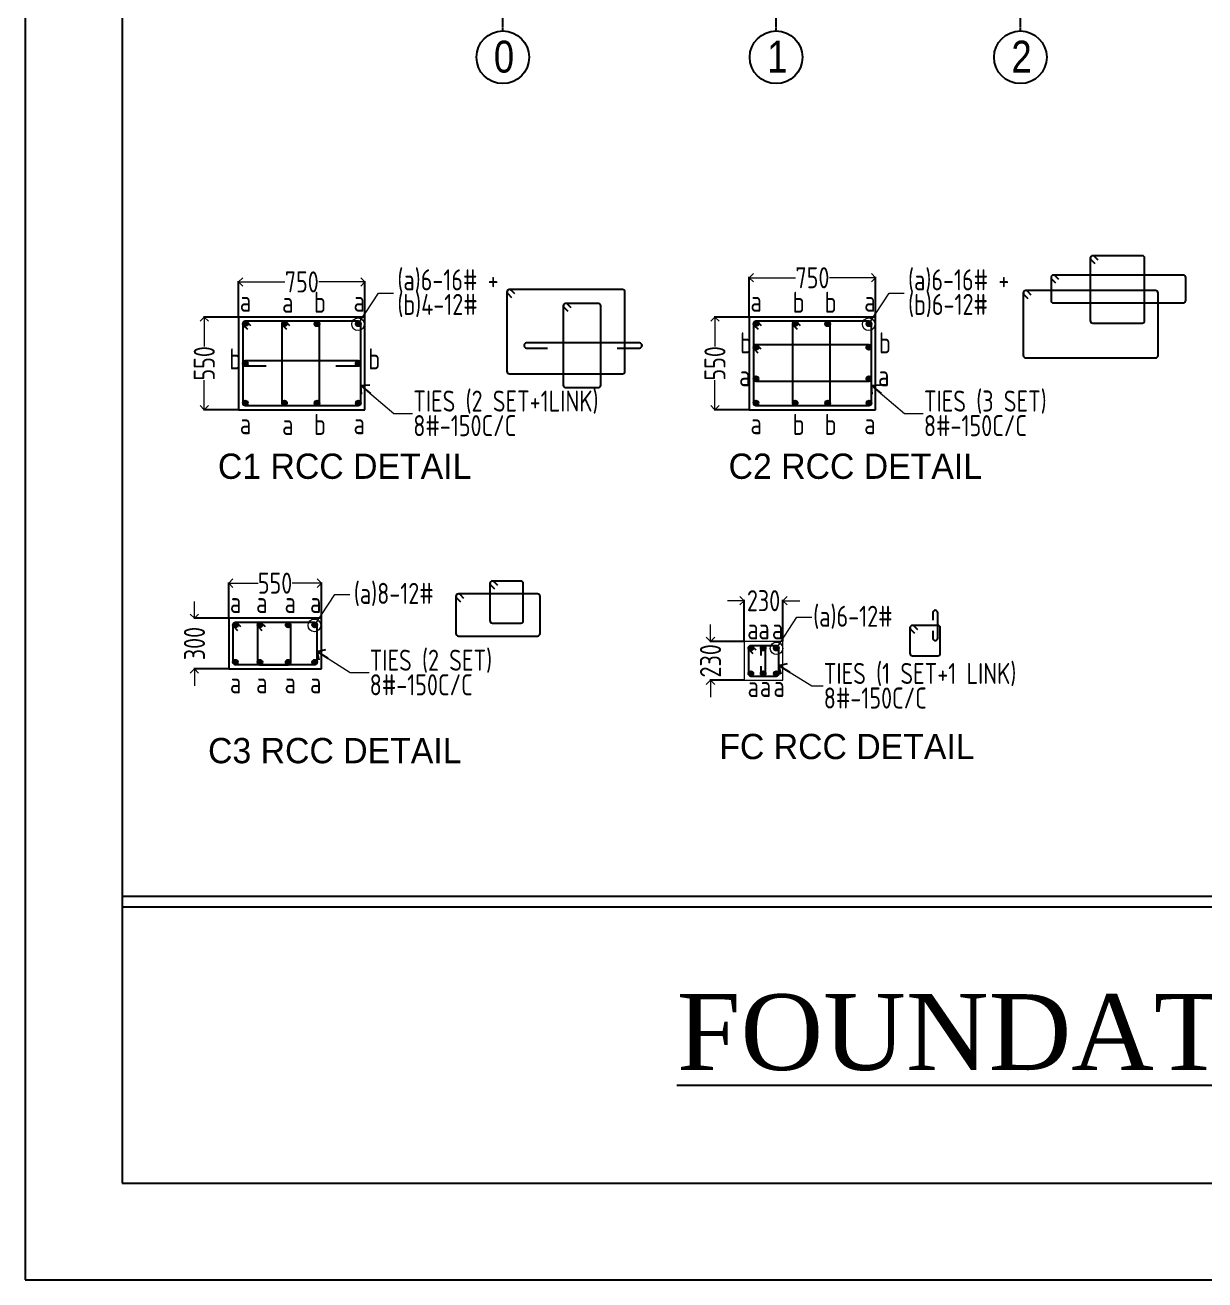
# Model space of a CAD drawing. Header units: millimetres. Extents: x 3470347 to 5996549, y -3470518 to 17149644.
# Drawn here: x 4569322 to 4597337, y 6766516 to 6796312 of the extents above; entities that cross this region are included whole.
import ezdxf

# ---------------------------------------------------------------- set-up
doc = ezdxf.new("R2010")
doc.units = ezdxf.units.MM
doc.header["$MEASUREMENT"] = 0
doc.header["$PDMODE"] = 35
doc.header["$PDSIZE"] = -5
doc.linetypes.add('CENTER', pattern=[50.8, 31.75, -6.35, 6.35, -6.35])
doc.layers.get('0').update_dxf_attribs({"linetype": 'CONTINUOUS', "lineweight": 25})
doc.layers.get('DEFPOINTS').update_dxf_attribs({"linetype": 'CONTINUOUS', "lineweight": 25})
for name, color, linetype, lineweight in [('PV_TEXT_ROMANS', 7, 'CONTINUOUS', 0), ('rDIMension', 1, 'CONTINUOUS', 18), ('rRCC 2', 40, 'CONTINUOUS', 15), ('rREINF 1', 1, 'CONTINUOUS', 25), ('rREINF 2', 4, 'CONTINUOUS', 25), ('SHEET', 7, 'CONTINUOUS', 15)]:
    doc.layers.add(name, color=color, linetype=linetype, lineweight=lineweight)
doc.layers.add('SnT-CENTER2', color=8, linetype='CENTER')
doc.styles.add('Arial', font='arial.ttf', dxfattribs={"height": 0.2})
doc.styles.add('DIM', font='geniso.shx', dxfattribs={"width": 0.85})
doc.styles.add('J.P', font='ARIALN.TTF')
doc.styles.get("Standard").update_dxf_attribs({"font": ''})
doc.styles.get('Standard').set_extended_font_data('AR CENA')
doc.dimstyles.new('ST-150', dxfattribs={"dimscale": 75, "dimtxt": 3, "dimasz": 2, "dimexe": 0.18, "dimexo": 0.0625, "dimgap": 0.2, "dimtad": 0, "dimdec": 0, "dimlfac": 2, "dimzin": 0, "dimdsep": 46, "dimtxsty": 'DIM', "dimblk": 'OPEN90', "dimcen": 0.09, "dimclrd": 256, "dimclrt": 7, "dimadec": 0, "dimazin": 0, "dimtfac": 1, "dimtdec": 0, "dimtofl": 0, "dimtmove": 0, "dimatfit": 3, "dimldrblk": 'OPEN90', "dimfxl": 1, "dimtolj": 1, "dimtzin": 0, "dimlwd": -1, "dimarcsym": 0})
doc.dimstyles.new('ST-25', dxfattribs={"dimscale": 100, "dimtxt": 2.5, "dimasz": 2, "dimexe": 0.18, "dimexo": 0.0625, "dimgap": 0.2, "dimtad": 0, "dimdec": 0, "dimlfac": 0.25, "dimzin": 0, "dimdsep": 46, "dimtxsty": 'DIM', "dimblk": 'OPEN90', "dimcen": 0.09, "dimclrd": 256, "dimclrt": 7, "dimadec": 0, "dimazin": 0, "dimtfac": 1, "dimtdec": 0, "dimtofl": 0, "dimtmove": 0, "dimatfit": 3, "dimldrblk": 'OPEN90', "dimfxl": 1, "dimtolj": 1, "dimtzin": 0, "dimlwd": -1, "dimarcsym": 0})

# ---------------------------------------------------------------- blocks, each defined once
blk = doc.blocks.new('_Open90')
at = {"color": 0, "linetype": 'ByBlock', "lineweight": -2}
for p, q in [((0, 0), (-1, 0)), ((-0.5, 0.5), (0, 0)), ((0, 0), (-0.5, -0.5))]:
    blk.add_line(p, q, dxfattribs=at)
blk = doc.blocks.new('*D1238')
at = {"layer": 'DEFPOINTS', "color": 0}
for p in [(4574391, 6790213), (4574391, 6789379), (4577391, 6789379)]:
    blk.add_point(p, dxfattribs=at)
at = {"layer": 'rDIMension', "color": 0, "lineweight": -2}
for p, q in [((4574391, 6789385), (4574391, 6790231)), ((4577391, 6789385), (4577391, 6790231))]:
    blk.add_line(p, q, dxfattribs=at)
at = {"layer": 'rDIMension'}
for p, q in [((4574591, 6790213), (4575488, 6790213)), ((4577191, 6790213), (4576294, 6790213))]:
    blk.add_line(p, q, dxfattribs=at)
at = {"layer": 'rDIMension', "xscale": 200, "yscale": 200, "zscale": 200, "rotation": 180}
blk.add_blockref('_Open90', (4574391, 6790213), dxfattribs=at)
at = {"layer": 'rDIMension', "xscale": 200, "yscale": 200, "zscale": 200}
blk.add_blockref('_Open90', (4577391, 6790213), dxfattribs=at)
at = {"layer": 'rDIMension', "color": 7, "insert": (4575891, 6790213), "char_height": 500, "attachment_point": 5, "style": 'DIM'}
blk.add_mtext('\\A1;750', dxfattribs=at)
blk = doc.blocks.new('*D1239')
at = {"layer": 'DEFPOINTS', "color": 0}
for p in [(4574391, 6789379), (4573577, 6787179), (4574391, 6787179)]:
    blk.add_point(p, dxfattribs=at)
at = {"layer": 'rDIMension', "color": 0, "lineweight": -2}
for p, q in [((4574385, 6789379), (4573559, 6789379)), ((4574385, 6787179), (4573559, 6787179))]:
    blk.add_line(p, q, dxfattribs=at)
at = {"layer": 'rDIMension'}
for p, q in [((4573577, 6789179), (4573577, 6788682)), ((4573577, 6787379), (4573577, 6787877))]:
    blk.add_line(p, q, dxfattribs=at)
at = {"layer": 'rDIMension', "xscale": 200, "yscale": 200, "zscale": 200}
for p, rotation in [((4573577, 6789379), 90), ((4573577, 6787179), 270)]:
    blk.add_blockref('_Open90', p, dxfattribs=dict(at, rotation=rotation))
at = {"layer": 'rDIMension', "color": 7, "insert": (4573577, 6788279), "char_height": 500, "attachment_point": 5, "rotation": 90, "style": 'DIM'}
blk.add_mtext('\\A1;550', dxfattribs=at)
blk = doc.blocks.new('*D1240')
at = {"layer": 'DEFPOINTS', "color": 0}
for p in [(4586397, 6782644), (4586397, 6781676), (4587317, 6781676)]:
    blk.add_point(p, dxfattribs=at)
at = {"layer": 'rDIMension'}
for p, q in [((4586197, 6782644), (4585997, 6782644)), ((4587517, 6782644), (4587717, 6782644))]:
    blk.add_line(p, q, dxfattribs=at)
at = {"layer": 'rDIMension', "color": 0, "lineweight": -2}
for p, q in [((4586397, 6781682), (4586397, 6782662)), ((4587317, 6781682), (4587317, 6782662))]:
    blk.add_line(p, q, dxfattribs=at)
at = {"layer": 'rDIMension', "xscale": 200, "yscale": 200, "zscale": 200}
blk.add_blockref('_Open90', (4586397, 6782644), dxfattribs=at)
at = {"layer": 'rDIMension', "xscale": 200, "yscale": 200, "zscale": 200, "rotation": 180}
blk.add_blockref('_Open90', (4587317, 6782644), dxfattribs=at)
at = {"layer": 'rDIMension', "color": 7, "insert": (4586857, 6782644), "char_height": 500, "attachment_point": 5, "style": 'DIM'}
blk.add_mtext('\\A1;230', dxfattribs=at)
blk = doc.blocks.new('*D1241')
at = {"layer": 'DEFPOINTS', "color": 0}
for p in [(4586397, 6781676), (4585597, 6780756), (4586397, 6780756)]:
    blk.add_point(p, dxfattribs=at)
at = {"layer": 'rDIMension'}
for p, q in [((4585597, 6781876), (4585597, 6782076)), ((4585597, 6780556), (4585597, 6780356))]:
    blk.add_line(p, q, dxfattribs=at)
at = {"layer": 'rDIMension', "color": 0, "lineweight": -2}
for p, q in [((4586391, 6781676), (4585579, 6781676)), ((4586391, 6780756), (4585579, 6780756))]:
    blk.add_line(p, q, dxfattribs=at)
at = {"layer": 'rDIMension', "xscale": 200, "yscale": 200, "zscale": 200}
for p, rotation in [((4585597, 6781676), 270), ((4585597, 6780756), 90)]:
    blk.add_blockref('_Open90', p, dxfattribs=dict(at, rotation=rotation))
at = {"layer": 'rDIMension', "color": 7, "insert": (4585597, 6781216), "char_height": 500, "attachment_point": 5, "rotation": 90, "style": 'DIM'}
blk.add_mtext('\\A1;230', dxfattribs=at)
blk = doc.blocks.new('*D1242')
at = {"layer": 'DEFPOINTS', "color": 0}
for p in [(4586517, 6790313), (4586517, 6789379), (4589517, 6789379)]:
    blk.add_point(p, dxfattribs=at)
at = {"layer": 'rDIMension', "color": 0, "lineweight": -2}
for p, q in [((4586517, 6789385), (4586517, 6790331)), ((4589517, 6789385), (4589517, 6790331))]:
    blk.add_line(p, q, dxfattribs=at)
at = {"layer": 'rDIMension'}
for p, q in [((4586717, 6790313), (4587615, 6790313)), ((4589317, 6790313), (4588420, 6790313))]:
    blk.add_line(p, q, dxfattribs=at)
at = {"layer": 'rDIMension', "xscale": 200, "yscale": 200, "zscale": 200, "rotation": 180}
blk.add_blockref('_Open90', (4586517, 6790313), dxfattribs=at)
at = {"layer": 'rDIMension', "xscale": 200, "yscale": 200, "zscale": 200}
blk.add_blockref('_Open90', (4589517, 6790313), dxfattribs=at)
at = {"layer": 'rDIMension', "color": 7, "insert": (4588017, 6790313), "char_height": 500, "attachment_point": 5, "style": 'DIM'}
blk.add_mtext('\\A1;750', dxfattribs=at)
blk = doc.blocks.new('*D1243')
at = {"layer": 'DEFPOINTS', "color": 0}
for p in [(4586517, 6789379), (4585703, 6787179), (4586517, 6787179)]:
    blk.add_point(p, dxfattribs=at)
at = {"layer": 'rDIMension', "color": 0, "lineweight": -2}
for p, q in [((4586511, 6789379), (4585685, 6789379)), ((4586511, 6787179), (4585685, 6787179))]:
    blk.add_line(p, q, dxfattribs=at)
at = {"layer": 'rDIMension'}
for p, q in [((4585703, 6789179), (4585703, 6788682)), ((4585703, 6787379), (4585703, 6787877))]:
    blk.add_line(p, q, dxfattribs=at)
at = {"layer": 'rDIMension', "xscale": 200, "yscale": 200, "zscale": 200}
for p, rotation in [((4585703, 6789379), 90), ((4585703, 6787179), 270)]:
    blk.add_blockref('_Open90', p, dxfattribs=dict(at, rotation=rotation))
at = {"layer": 'rDIMension', "color": 7, "insert": (4585703, 6788279), "char_height": 500, "attachment_point": 5, "rotation": 90, "style": 'DIM'}
blk.add_mtext('\\A1;550', dxfattribs=at)
blk = doc.blocks.new('*D1244')
at = {"layer": 'DEFPOINTS', "color": 0}
for p in [(4574157, 6783060), (4574157, 6782226), (4576357, 6782226)]:
    blk.add_point(p, dxfattribs=at)
at = {"layer": 'rDIMension', "color": 0, "lineweight": -2}
for p, q in [((4574157, 6782232), (4574157, 6783078)), ((4576357, 6782232), (4576357, 6783078))]:
    blk.add_line(p, q, dxfattribs=at)
at = {"layer": 'rDIMension'}
for p, q in [((4574357, 6783060), (4574854, 6783060)), ((4576157, 6783060), (4575660, 6783060))]:
    blk.add_line(p, q, dxfattribs=at)
at = {"layer": 'rDIMension', "xscale": 200, "yscale": 200, "zscale": 200, "rotation": 180}
blk.add_blockref('_Open90', (4574157, 6783060), dxfattribs=at)
at = {"layer": 'rDIMension', "xscale": 200, "yscale": 200, "zscale": 200}
blk.add_blockref('_Open90', (4576357, 6783060), dxfattribs=at)
at = {"layer": 'rDIMension', "color": 7, "insert": (4575257, 6783060), "char_height": 500, "attachment_point": 5, "style": 'DIM'}
blk.add_mtext('\\A1;550', dxfattribs=at)
blk = doc.blocks.new('*D1245')
at = {"layer": 'DEFPOINTS', "color": 0}
for p in [(4574157, 6782226), (4573343, 6781026), (4574157, 6781026)]:
    blk.add_point(p, dxfattribs=at)
at = {"layer": 'rDIMension'}
for p, q in [((4573343, 6782426), (4573343, 6782626)), ((4573343, 6780826), (4573343, 6780626))]:
    blk.add_line(p, q, dxfattribs=at)
at = {"layer": 'rDIMension', "color": 0, "lineweight": -2}
for p, q in [((4574151, 6782226), (4573325, 6782226)), ((4574151, 6781026), (4573325, 6781026))]:
    blk.add_line(p, q, dxfattribs=at)
at = {"layer": 'rDIMension', "xscale": 200, "yscale": 200, "zscale": 200}
for p, rotation in [((4573343, 6782226), 270), ((4573343, 6781026), 90)]:
    blk.add_blockref('_Open90', p, dxfattribs=dict(at, rotation=rotation))
at = {"layer": 'rDIMension', "color": 7, "insert": (4573343, 6781626), "char_height": 500, "attachment_point": 5, "rotation": 90, "style": 'DIM'}
blk.add_mtext('\\A1;300', dxfattribs=at)

msp = doc.modelspace()

# ---------------------------------------------------------------- hatches: boundary and pattern name
at = {"layer": 'rREINF 2'}
h = msp.add_hatch(color=256, dxfattribs=at)
h.dxf.hatch_style = 1
h.paths.add_polyline_path([(4574608.02, 6789220.41, 1), (4574492.7, 6789220.41, 1)])
h = msp.add_hatch(color=256, dxfattribs=at)
h.dxf.hatch_style = 1
h.paths.add_polyline_path([(4575540.19, 6789220.17, 1), (4575424.87, 6789220.17, 1)])
h = msp.add_hatch(color=256, dxfattribs=at)
h.dxf.hatch_style = 1
h.paths.add_polyline_path([(4576311.52, 6789219.46, 1), (4576196.2, 6789219.46, 1)])
h = msp.add_hatch(color=256, dxfattribs=at)
h.dxf.hatch_style = 1
h.paths.add_polyline_path([(4577291.15, 6789219.22, 1), (4577175.83, 6789219.22, 1)])
h = msp.add_hatch(color=256, dxfattribs=at)
h.dxf.hatch_style = 1
h.paths.add_polyline_path([(4586734.04, 6789220.41, 1), (4586618.71, 6789220.41, 1)])
h = msp.add_hatch(color=256, dxfattribs=at)
h.dxf.hatch_style = 1
h.paths.add_polyline_path([(4587666.2, 6789220.17, 1), (4587550.88, 6789220.17, 1)])
h = msp.add_hatch(color=256, dxfattribs=at)
h.dxf.hatch_style = 1
h.paths.add_polyline_path([(4588437.54, 6789219.46, 1), (4588322.22, 6789219.46, 1)])
h = msp.add_hatch(color=256, dxfattribs=at)
h.dxf.hatch_style = 1
h.paths.add_polyline_path([(4589417.17, 6789219.22, 1), (4589301.85, 6789219.22, 1)])
h = msp.add_hatch(color=256, dxfattribs=at)
h.dxf.hatch_style = 1
h.paths.add_polyline_path([(4586734.04, 6788658.48, 1), (4586618.71, 6788658.48, 1)])
h = msp.add_hatch(color=256, dxfattribs=at)
h.dxf.hatch_style = 1
h.paths.add_polyline_path([(4589300.31, 6788658.48, -1), (4589415.63, 6788658.48, -1)])
h = msp.add_hatch(color=256, dxfattribs=at)
h.dxf.hatch_style = 1
h.paths.add_polyline_path([(4574607.73, 6788277.75, 1), (4574492.41, 6788277.75, 1)])
h = msp.add_hatch(color=256, dxfattribs=at)
h.dxf.hatch_style = 1
h.paths.add_polyline_path([(4577174, 6788277.75, -1), (4577289.33, 6788277.75, -1)])
h = msp.add_hatch(color=256, dxfattribs=at)
h.dxf.hatch_style = 1
h.paths.add_polyline_path([(4586734.04, 6787916.9, 1), (4586618.71, 6787916.9, 1)])
h = msp.add_hatch(color=256, dxfattribs=at)
h.dxf.hatch_style = 1
h.paths.add_polyline_path([(4589300.31, 6787916.9, -1), (4589415.63, 6787916.9, -1)])
h = msp.add_hatch(color=256, dxfattribs=at)
h.dxf.hatch_style = 1
h.paths.add_polyline_path([(4574608.02, 6787338.02, -1), (4574492.7, 6787338.02, -1)])
h = msp.add_hatch(color=256, dxfattribs=at)
h.dxf.hatch_style = 1
h.paths.add_polyline_path([(4575540.19, 6787338.26, -1), (4575424.87, 6787338.26, -1)])
h = msp.add_hatch(color=256, dxfattribs=at)
h.dxf.hatch_style = 1
h.paths.add_polyline_path([(4576311.52, 6787338.98, -1), (4576196.2, 6787338.98, -1)])
h = msp.add_hatch(color=256, dxfattribs=at)
h.dxf.hatch_style = 1
h.paths.add_polyline_path([(4577291.15, 6787339.22, -1), (4577175.83, 6787339.22, -1)])
h = msp.add_hatch(color=256, dxfattribs=at)
h.dxf.hatch_style = 1
h.paths.add_polyline_path([(4586734.04, 6787338.02, -1), (4586618.71, 6787338.02, -1)])
h = msp.add_hatch(color=256, dxfattribs=at)
h.dxf.hatch_style = 1
h.paths.add_polyline_path([(4587666.2, 6787338.26, -1), (4587550.88, 6787338.26, -1)])
h = msp.add_hatch(color=256, dxfattribs=at)
h.dxf.hatch_style = 1
h.paths.add_polyline_path([(4588437.54, 6787338.98, -1), (4588322.22, 6787338.98, -1)])
h = msp.add_hatch(color=256, dxfattribs=at)
h.dxf.hatch_style = 1
h.paths.add_polyline_path([(4589417.17, 6787339.22, -1), (4589301.85, 6787339.22, -1)])
h = msp.add_hatch(color=256, dxfattribs=at)
h.dxf.hatch_style = 1
h.paths.add_polyline_path([(4574373.72, 6782067.25, 1), (4574258.4, 6782067.25, 1)])
h = msp.add_hatch(color=256, dxfattribs=at)
h.dxf.hatch_style = 1
h.paths.add_polyline_path([(4574955.89, 6782067.02, 1), (4574840.57, 6782067.02, 1)])
h = msp.add_hatch(color=256, dxfattribs=at)
h.dxf.hatch_style = 1
h.paths.add_polyline_path([(4575627.22, 6782066.3, 1), (4575511.9, 6782066.3, 1)])
h = msp.add_hatch(color=256, dxfattribs=at)
h.dxf.hatch_style = 1
h.paths.add_polyline_path([(4576256.85, 6782066.06, 1), (4576141.53, 6782066.06, 1)])
h = msp.add_hatch(color=256, dxfattribs=at)
h.dxf.hatch_style = 1
h.paths.add_polyline_path([(4586612.44, 6781516.81, 1), (4586497.11, 6781516.81, 1)])
h = msp.add_hatch(color=256, dxfattribs=at)
h.dxf.hatch_style = 1
h.paths.add_polyline_path([(4586904.83, 6781516.81, 1), (4586789.5, 6781516.81, 1)])
h = msp.add_hatch(color=256, dxfattribs=at)
h.dxf.hatch_style = 1
h.paths.add_polyline_path([(4587217.11, 6781516.81, 1), (4587101.79, 6781516.81, 1)])
h = msp.add_hatch(color=256, dxfattribs=at)
h.dxf.hatch_style = 1
h.paths.add_polyline_path([(4574373.72, 6781184.86, -1), (4574258.4, 6781184.86, -1)])
h = msp.add_hatch(color=256, dxfattribs=at)
h.dxf.hatch_style = 1
h.paths.add_polyline_path([(4574955.89, 6781185.1, -1), (4574840.57, 6781185.1, -1)])
h = msp.add_hatch(color=256, dxfattribs=at)
h.dxf.hatch_style = 1
h.paths.add_polyline_path([(4575627.22, 6781185.82, -1), (4575511.9, 6781185.82, -1)])
h = msp.add_hatch(color=256, dxfattribs=at)
h.dxf.hatch_style = 1
h.paths.add_polyline_path([(4576256.85, 6781186.06, -1), (4576141.53, 6781186.06, -1)])
h = msp.add_hatch(color=256, dxfattribs=at)
h.dxf.hatch_style = 1
h.paths.add_polyline_path([(4586612.44, 6780913.28, 1), (4586497.11, 6780913.28, 1)])
h = msp.add_hatch(color=256, dxfattribs=at)
h.dxf.hatch_style = 1
h.paths.add_polyline_path([(4586904.83, 6780913.28, 1), (4586789.5, 6780913.28, 1)])
h = msp.add_hatch(color=256, dxfattribs=at)
h.dxf.hatch_style = 1
h.paths.add_polyline_path([(4587217.11, 6780913.28, 1), (4587101.79, 6780913.28, 1)])

# ---------------------------------------------------------------- linework, layer by layer
at = {"lineweight": 25}
for p, q in [((4571625.49, 6775628.95, 0), (4654362.87, 6775628.95, 0)), ((4571625.49, 6775374.11, 0), (4654362.87, 6775374.11, 0))]:
    msp.add_line(p, q, dxfattribs=at)
at = {"color": 192, "lineweight": 25, "elevation": 0}
msp.add_lwpolyline([(4569321.82, 6766516.02), (4690264.21, 6766516.02), (4690264.21, 6852030.93), (4569321.82, 6852030.93)], close=True, dxfattribs=at)
at = {"color": 6, "linetype": 'ByBlock'}
for points in [[(4577391.15, 6787179.22), (4577391.15, 6789379.22), (4574391.15, 6789379.22), (4574391.15, 6787179.22)], [(4589517.17, 6787179.22), (4589517.17, 6789379.22), (4586517.17, 6789379.22), (4586517.17, 6787179.22)], [(4576356.85, 6781026.06), (4576356.85, 6782226.06), (4574156.85, 6782226.06), (4574156.85, 6781026.06)]]:
    msp.add_lwpolyline(points, close=True, dxfattribs=at)
at = {"color": 1, "linetype": 'ByBlock'}
for centre in [(4580665.14, 6795547.5), (4587155.14, 6795547.5), (4592955.14, 6795547.5)]:
    msp.add_circle(centre, 625.12, dxfattribs=at)
at = {"layer": 'rRCC 2', "color": 6}
msp.add_lwpolyline([(4587317.11, 6781675.62), (4586397.11, 6781675.62), (4586397.11, 6780755.62), (4587317.11, 6780755.62)], close=True, dxfattribs=at)
at = {"layer": 'rREINF 1'}
for points in [[(4595905.39, 6789295.46), (4595905.39, 6790775.46, 0.41421356), (4595845.39, 6790835.46), (4594672.19, 6790835.46, 0.41421356), (4594612.19, 6790775.46), (4594612.19, 6789295.46, 0.41421356), (4594672.19, 6789235.46), (4595845.39, 6789235.46, 0.41421356)], [(4596882.93, 6789776.16), (4596882.93, 6790317.65, 0.41421356), (4596822.93, 6790377.65), (4593742.93, 6790377.65, 0.41421356), (4593682.93, 6790317.65), (4593682.93, 6789776.16, 0.41421356), (4593742.93, 6789716.16), (4596822.93, 6789716.16, 0.41421356)], [(4583564.3, 6788093.07), (4583564.3, 6789973.07, 0.41421356), (4583504.3, 6790033.07), (4580824.3, 6790033.07, 0.41421356), (4580764.3, 6789973.07), (4580764.3, 6788093.07, 0.41421356), (4580824.3, 6788033.07), (4583504.3, 6788033.07, 0.41421356)], [(4596223.93, 6788467.74), (4596223.93, 6789947.74, 0.41421356), (4596163.93, 6790007.74), (4593083.93, 6790007.74, 0.41421356), (4593023.93, 6789947.74), (4593023.93, 6788467.74, 0.41421356), (4593083.93, 6788407.74), (4596163.93, 6788407.74, 0.41421356)], [(4582993.45, 6787763.04), (4582993.45, 6789643.04, 0.41421356), (4582933.45, 6789703.04), (4582160.25, 6789703.04, 0.41421356), (4582100.25, 6789643.04), (4582100.25, 6787763.04, 0.41421356), (4582160.25, 6787703.04), (4582933.45, 6787703.04, 0.41421356)], [(4577291.15, 6787339.22), (4577291.15, 6789219.22, 0.41421356), (4577231.15, 6789279.22), (4574551.15, 6789279.22, 0.41421356), (4574491.15, 6789219.22), (4574491.15, 6787339.22, 0.41421356), (4574551.15, 6787279.22), (4577231.15, 6787279.22, 0.41421356)], [(4576313.91, 6787337.77), (4576313.91, 6789217.77, 0.41421356), (4576253.91, 6789277.77), (4575480.71, 6789277.77, 0.41421356), (4575420.71, 6789217.77), (4575420.71, 6787337.77, 0.41421356), (4575480.71, 6787277.77), (4576253.91, 6787277.77, 0.41421356)], [(4589417.17, 6787339.22), (4589417.17, 6789219.22, 0.41421356), (4589357.17, 6789279.22), (4586677.17, 6789279.22, 0.41421356), (4586617.17, 6789219.22), (4586617.17, 6787339.22, 0.41421356), (4586677.17, 6787279.22), (4589357.17, 6787279.22, 0.41421356)], [(4588439.93, 6787337.77), (4588439.93, 6789217.77, 0.41421356), (4588379.93, 6789277.77), (4587606.72, 6789277.77, 0.41421356), (4587546.72, 6789217.77), (4587546.72, 6787337.77, 0.41421356), (4587606.72, 6787277.77), (4588379.93, 6787277.77, 0.41421356)], [(4589417.46, 6787918.47), (4589417.46, 6788659.95, 0.41421356), (4589357.46, 6788719.95), (4586677.46, 6788719.95, 0.41421356), (4586617.46, 6788659.95), (4586617.46, 6787918.47, 0.41421356), (4586677.46, 6787858.47), (4589357.46, 6787858.47, 0.41421356)], [(4581149.99, 6782170.17), (4581149.99, 6783050.17, 0.41421356), (4581089.99, 6783110.17), (4580416.79, 6783110.17, 0.41421356), (4580356.79, 6783050.17), (4580356.79, 6782170.17, 0.41421356), (4580416.79, 6782110.17), (4581089.99, 6782110.17, 0.41421356)], [(4581549.66, 6781865.1), (4581549.66, 6782745.1, 0.41421356), (4581489.66, 6782805.1), (4579609.66, 6782805.1, 0.41421356), (4579549.66, 6782745.1), (4579549.66, 6781865.1, 0.41421356), (4579609.66, 6781805.1), (4581489.66, 6781805.1, 0.41421356)], [(4576256.85, 6781186.06), (4576256.85, 6782066.06, 0.41421356), (4576196.85, 6782126.06), (4574316.85, 6782126.06, 0.41421356), (4574256.85, 6782066.06), (4574256.85, 6781186.06, 0.41421356), (4574316.85, 6781126.06), (4576196.85, 6781126.06, 0.41421356)], [(4575629.61, 6781184.61), (4575629.61, 6782064.61, 0.41421356), (4575569.61, 6782124.61), (4574896.41, 6782124.61, 0.41421356), (4574836.41, 6782064.61), (4574836.41, 6781184.61, 0.41421356), (4574896.41, 6781124.61), (4575569.61, 6781124.61, 0.41421356)], [(4590992.61, 6782056.61), (4590392.61, 6782056.61, 0.41421356), (4590332.61, 6781996.61), (4590332.61, 6781396.61, 0.41421356), (4590392.61, 6781336.61), (4590992.61, 6781336.61, 0.41421356), (4591052.61, 6781396.61), (4591052.61, 6781996.61, 0.41421356)], [(4587157.11, 6781575.62), (4586557.11, 6781575.62, 0.41421356), (4586497.11, 6781515.62), (4586497.11, 6780915.62, 0.41421356), (4586557.11, 6780855.62), (4587157.11, 6780855.62, 0.41421356), (4587217.11, 6780915.62), (4587217.11, 6781515.62, 0.41421356)]]:
    msp.add_lwpolyline(points, format="xyb", close=True, dxfattribs=at)
for points in [[(4594802.84, 6790731.84), (4594714.73, 6790819.95, 1), (4594633.18, 6790738.41), (4594721.3, 6790650.29)], [(4593869.48, 6790272.64), (4593781.36, 6790360.76, 1), (4593699.81, 6790279.21), (4593787.93, 6790191.1)], [(4580954, 6789928.06), (4580865.88, 6790016.18, 1), (4580784.34, 6789934.63), (4580872.45, 6789846.52)], [(4593213.63, 6789902.73), (4593125.51, 6789990.85, 1), (4593043.97, 6789909.3), (4593132.08, 6789821.18)], [(4582290.9, 6789599.42), (4582202.78, 6789687.53, 1), (4582121.24, 6789605.99), (4582209.35, 6789517.87)], [(4574680.85, 6789174.21), (4574592.74, 6789262.33, 1), (4574511.19, 6789180.78), (4574599.31, 6789092.67)], [(4575611.36, 6789174.14), (4575523.24, 6789262.26, 1), (4575441.7, 6789180.71), (4575529.81, 6789092.6)], [(4586806.87, 6789174.21), (4586718.75, 6789262.33, 1), (4586637.21, 6789180.78), (4586725.32, 6789092.67)], [(4587737.37, 6789174.14), (4587649.26, 6789262.26, 1), (4587567.71, 6789180.71), (4587655.83, 6789092.6)], [(4583382.63, 6788643.02), (4583909.61, 6788643.02, 0.41421356), (4583969.61, 6788703.02), (4583970.7, 6788704.49, 0.41421356), (4583910.7, 6788764.49), (4581230.7, 6788764.49, 0.41421356), (4581170.7, 6788704.49), (4581169.61, 6788703.02, 0.41421356), (4581229.61, 6788643.02), (4581728.95, 6788643.02)], [(4586804.01, 6788614.95), (4586715.89, 6788703.06, 1), (4586634.35, 6788621.52), (4586722.46, 6788533.4)], [(4576703.09, 6788217.75), (4577230.07, 6788217.75, 0.41421356), (4577290.07, 6788277.75), (4577291.15, 6788279.22, 0.41421356), (4577231.15, 6788339.22), (4574551.15, 6788339.22, 0.41421356), (4574491.15, 6788279.22), (4574490.07, 6788277.75, 0.41421356), (4574550.07, 6788217.75), (4575049.41, 6788217.75)], [(4580547.44, 6783006.55), (4580459.32, 6783094.66, 1), (4580377.77, 6783013.12), (4580465.89, 6782925)], [(4579739.36, 6782700.1), (4579651.25, 6782788.21, 1), (4579569.7, 6782706.67), (4579657.82, 6782618.55)], [(4590875.52, 6781927.72), (4590875.52, 6781756.61, 0.41421356), (4590935.52, 6781696.61), (4590932.61, 6781696.61, 0.41421356), (4590992.61, 6781756.61), (4590992.61, 6782356.61, 0.41421356), (4590932.61, 6782416.61), (4590935.52, 6782416.61, 0.41421356), (4590875.52, 6782356.61), (4590875.52, 6782180.98)], [(4574446.55, 6782021.05), (4574358.44, 6782109.17, 1), (4574276.89, 6782027.62), (4574365.01, 6781939.51)], [(4575027.06, 6782020.99), (4574938.94, 6782109.1, 1), (4574857.4, 6782027.56), (4574945.51, 6781939.44)], [(4590520.76, 6781951.6), (4590432.65, 6782039.72, 1), (4590351.1, 6781958.17), (4590439.22, 6781870.06)], [(4586685.27, 6781470.61), (4586597.16, 6781558.73, 1), (4586515.61, 6781477.18), (4586603.73, 6781389.07)], [(4586789.5, 6781086.73), (4586789.5, 6780915.62, 0.41421356), (4586849.5, 6780855.62), (4586846.59, 6780855.62, 0.41421356), (4586906.59, 6780915.62), (4586906.59, 6781515.62, 0.41421356), (4586846.59, 6781575.62), (4586849.5, 6781575.62, 0.41421356), (4586789.5, 6781515.62), (4586789.5, 6781339.99)]]:
    msp.add_lwpolyline(points, format="xyb", dxfattribs=at)
at = {"layer": 'rREINF 2'}
for centre in [(4574550.36, 6789220.41), (4575482.53, 6789220.17), (4576253.86, 6789219.46), (4577233.49, 6789219.22), (4586676.37, 6789220.41), (4587608.54, 6789220.17), (4588379.88, 6789219.46), (4589359.51, 6789219.22), (4586676.37, 6788658.48), (4589357.97, 6788658.48), (4574550.07, 6788277.75), (4577231.66, 6788277.75), (4586676.37, 6787916.9), (4589357.97, 6787916.9), (4574550.36, 6787338.02), (4575482.53, 6787338.26), (4576253.86, 6787338.98), (4577233.49, 6787339.22), (4586676.37, 6787338.02), (4587608.54, 6787338.26), (4588379.88, 6787338.98), (4589359.51, 6787339.22), (4574316.06, 6782067.25), (4574898.23, 6782067.02), (4575569.56, 6782066.3), (4576199.19, 6782066.06), (4586554.77, 6781516.81), (4586847.16, 6781516.81), (4587159.45, 6781516.81), (4574316.06, 6781184.86), (4574898.23, 6781185.1), (4575569.56, 6781185.82), (4576199.19, 6781186.06), (4586554.77, 6780913.28), (4586847.16, 6780913.28), (4587159.45, 6780913.28)]:
    msp.add_circle(centre, 57.66, dxfattribs=at)
at = {"layer": 'SHEET', "color": 220, "lineweight": 25, "elevation": 0}
msp.add_lwpolyline([(4571625.49, 6768815.37), (4687960.54, 6768815.37), (4687960.54, 6849731.58), (4571625.49, 6849731.58)], close=True, dxfattribs=at)
at = {"layer": 'SnT-CENTER2', "color": 8, "ltscale": 0.9}
for p, q in [((4580665.14, 6796172.62), (4580665.14, 6847788.45)), ((4587155.14, 6796172.62), (4587155.14, 6847788.45)), ((4592955.14, 6796172.62), (4592955.14, 6847788.45))]:
    msp.add_line(p, q, dxfattribs=at)

# ---------------------------------------------------------------- texts
at = {"color": 7, "lineweight": 25, "insert": (4612359.81, 6772387.97, 0), "char_height": 1800, "width": 95346.0759, "attachment_point": 5, "style": 'Arial'}
msp.add_mtext('{\\ftimes new roman|b0|i0|c0|p0;\\LFOUNDATION LAYOUT & SECTION DETAIL }', dxfattribs=at)
at = {"layer": 'PV_TEXT_ROMANS', "char_height": 756, "width": 1565.5783, "attachment_point": 1, "style": 'J.P'}
for s, insert in [('\\pxqc;0', (4579910.66, 6795940.7)), ('\\pxqc;1', (4586400.66, 6795940.7)), ('\\pxqc;2', (4592200.66, 6795940.7))]:
    msp.add_mtext(s, dxfattribs=dict(at, insert=insert))
at = {"layer": 'rDIMension', "color": 7, "char_height": 500, "attachment_point": 4, "line_spacing_factor": 0.7, "style": 'DIM'}
for s, insert, width in [('\\A1;(a)6-16# +\\P(b)4-12# ', (4578161.37, 6789946.21), 2863.5873), ('\\A1;(a)6-16# +\\P(b)6-12# ', (4590287.39, 6789946.21), 2863.5873), ('\\A1;(a)8-12#', (4577127.07, 6782793.05), 2863.5873), ('\\A1;(a)6-12#', (4588035.1, 6782249.48), 1989.7736)]:
    msp.add_mtext(s, dxfattribs=dict(at, insert=insert, width=width))
for s, insert in [('\\A1;b', (4576182.05, 6789729.84)), ('\\A1;b', (4587550.15, 6789729.84)), ('\\A1;b', (4588308.06, 6789729.84)), ('\\A1;a', (4574420.24, 6789756.01)), ('\\A1;a', (4575424.13, 6789729.84)), ('\\A1;a', (4577121.15, 6789756.01)), ('\\A1;a', (4586546.26, 6789756.01)), ('\\A1;a', (4589247.17, 6789756.01)), ('\\A1;b', (4586299.5, 6788765.8)), ('\\A1;b', (4589598.41, 6788765.8)), ('\\A1;b', (4574173.19, 6788385.07)), ('\\A1;b', (4577472.11, 6788385.07)), ('\\A1;a', (4586275.81, 6787986.59)), ('\\A1;a', (4589574.73, 6787986.59)), ('\\A1;TIES (2 SET+1LINK)\\P8#-150C/C', (4578538.51, 6787092.56)), ('\\A1;TIES (3 SET)\\P8#-150C/C', (4590664.53, 6787092.56)), ('\\A1;a', (4574420.24, 6786848.33)), ('\\A1;a', (4575424.13, 6786828.6)), ('\\A1;b', (4576182.05, 6786828.6)), ('\\A1;a', (4577121.15, 6786848.33)), ('\\A1;a', (4586546.26, 6786848.33)), ('\\A1;b', (4587550.15, 6786828.6)), ('\\A1;b', (4588308.06, 6786828.6)), ('\\A1;a', (4589247.17, 6786848.33)), ('\\A1;a', (4574185.94, 6782602.85)), ('\\A1;a', (4574807.43, 6782602.85)), ('\\A1;a', (4575482.95, 6782602.85)), ('\\A1;a', (4576086.85, 6782602.85)), ('\\A1;a', (4586470.03, 6781973.83)), ('\\A1;a', (4586733.08, 6781975.87)), ('\\A1;a', (4587055.13, 6781975.87)), ('\\A1;TIES (2 SET)\\P8#-150C/C', (4577504.21, 6780939.4)), ('\\A1;TIES (1 SET+1 LINK)\\P8#-150C/C', (4588286.51, 6780624.64)), ('\\A1;a', (4574185.94, 6780695.17)), ('\\A1;a', (4574807.43, 6780695.17)), ('\\A1;a', (4575482.95, 6780695.17)), ('\\A1;a', (4576086.85, 6780695.17)), ('\\A1;a', (4586477.84, 6780604.69)), ('\\A1;a', (4586768.32, 6780610.06)), ('\\A1;a', (4587090.37, 6780610.06))]:
    msp.add_mtext(s, dxfattribs=dict(at, insert=insert))
at = {"layer": 'rRCC 2'}
for s, p in [('C1 RCC DETAIL', (4573900.6, 6785537.45)), ('C2 RCC DETAIL', (4586026.62, 6785537.45)), ('FC RCC DETAIL', (4585805.45, 6778882.28)), ('C3 RCC DETAIL', (4573666.3, 6778784.29))]:
    msp.add_text(s, height=600, dxfattribs=at).set_placement(p)

# ---------------------------------------------------------------- dimensions: what is measured, and where the dimension line sits
at = {"layer": 'rDIMension'}
for base, p1, p2, override, picture, middle in [((4574391.15, 6790212.73), (4577391.15, 6789379.22), (4574391.15, 6789379.22), {"dimtxt": 5, "dimblk": 'Open90'}, '*D1238', (4575891.15, 6790212.73)), ((4586517.17, 6790312.73), (4589517.17, 6789379.22), (4586517.17, 6789379.22), {"dimtxt": 5}, '*D1242', (4588017.17, 6790312.73)), ((4574156.85, 6783059.57), (4576356.85, 6782226.06), (4574156.85, 6782226.06), {"dimtxt": 5, "dimblk": 'Open90'}, '*D1244', (4575256.85, 6783059.57)), ((4586397.11, 6782644.38), (4587317.11, 6781675.62), (4586397.11, 6781675.62), {"dimtxt": 5, "dimblk": 'Open90'}, '*D1240', (4586857.11, 6782644.38))]:
    dim = msp.add_linear_dim(base=base, p1=p1, p2=p2, dimstyle='ST-25', override=override, dxfattribs=at)
    dim.commit()
    dim.dimension.update_dxf_attribs({"geometry": picture, "text_midpoint": middle})
for base, p1, p2, picture, middle in [((4573577.44, 6787179.22), (4574391.15, 6789379.22), (4574391.15, 6787179.22), '*D1239', (4573577.44, 6788279.22)), ((4585703.45, 6787179.22), (4586517.17, 6789379.22), (4586517.17, 6787179.22), '*D1243', (4585703.45, 6788279.22)), ((4573343.14, 6781026.06), (4574156.85, 6782226.06), (4574156.85, 6781026.06), '*D1245', (4573343.14, 6781626.06)), ((4585597.28, 6780755.62), (4586397.11, 6781675.62), (4586397.11, 6780755.62), '*D1241', (4585597.28, 6781215.62))]:
    dim = msp.add_linear_dim(base=base, p1=p1, p2=p2, angle=90, dimstyle='ST-25', override={"dimtxt": 5, "dimblk": 'Open90'}, dxfattribs=at)
    dim.commit()
    dim.dimension.update_dxf_attribs({"geometry": picture, "text_midpoint": middle})

# ---------------------------------------------------------------- leaders
at = {"layer": 'rRCC 2', "annotation_type": 0, "has_hookline": 1, "hookline_direction": 0}
for points in [[(4577226.91, 6789209.49), (4577712.24, 6789946.21), (4578067.76, 6789946.21)], [(4589352.92, 6789209.49), (4589838.25, 6789946.21), (4590193.78, 6789946.21)], [(4576192.61, 6782056.33), (4576677.94, 6782793.05), (4577033.46, 6782793.05)], [(4587164.25, 6781512.76), (4587649.58, 6782249.48), (4588005.1, 6782249.48)]]:
    msp.add_leader(points, dimstyle='ST-150', override={"dimasz": 4, "dimldrblk": 'Origin'}, dxfattribs=at)
for points, text_width in [([(4577295, 6787756.57), (4578076.38, 6787092.56), (4578523.51, 6787092.56)], 4549.46), ([(4589421.02, 6787756.57), (4590202.4, 6787092.56), (4590649.53, 6787092.56)], 2932.33), ([(4576256.85, 6781440.37), (4577042.08, 6780939.4), (4577489.21, 6780939.4)], 2932.33), ([(4587221.99, 6781103.91), (4588003.37, 6780624.64), (4588271.51, 6780624.64)], 4634.46)]:
    msp.add_leader(points, dimstyle='ST-150', override={"dimasz": 4}, dxfattribs=dict(at, text_width=text_width))

doc.saveas('drawing.dxf')
